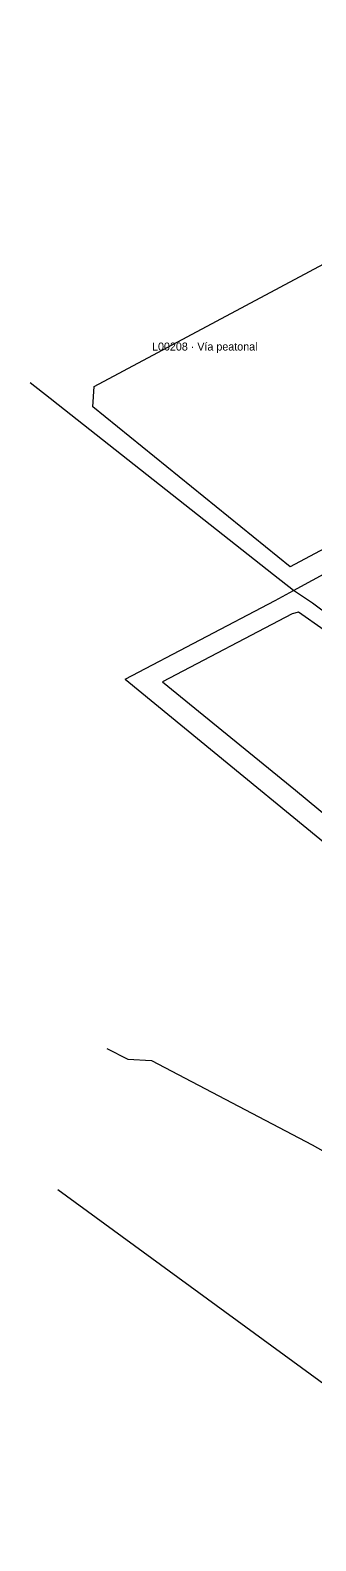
# Model space of a CAD drawing. Header units: metres. Extents: x 436207 to 441321, y 4465685 to 4475088.
# Drawn here: x 439290.9 to 439344.4, y 4473188.9 to 4473472 of the extents above; entities that cross this region are included whole.
import ezdxf

# ---------------------------------------------------------------- set-up
doc = ezdxf.new("R2010")
doc.units = ezdxf.units.M
doc.layers.add('G_L_VIA', color=7, linetype='CONTINUOUS', true_color=0x555555)
doc.layers.add('T_L_VIA', color=7, linetype='CONTINUOUS', true_color=0x555555)

msp = doc.modelspace()

# ---------------------------------------------------------------- linework, layer by layer
at = {"layer": 'G_L_VIA'}
for points in [[(439450.57, 4473430.77), (439339.6, 4473371.42), (439302.67, 4473401.43), (439302.91, 4473405.26), (439434.75, 4473475.8), (439450.57, 4473430.77)], [(439308.72, 4473350.38), (439336.78, 4473365.16), (439340.21, 4473366.98), (439451.7, 4473427.76), (439459.95, 4473432.22)], [(439415.68, 4473313.37), (439353.11, 4473357.81), (439347.42, 4473361.86), (439343.75, 4473364.66), (439343.2, 4473365.02), (439340.21, 4473366.98), (439336.44, 4473369.96), (439296.14, 4473401.82), (439294.66, 4473403), (439290.93, 4473405.95)], [(439366.77, 4473344.35), (439345.93, 4473359.57), (439341.13, 4473362.94), (439339.92, 4473362.65), (439315.66, 4473349.87), (439340.56, 4473329.59), (439349.29, 4473322.34), (439375.32, 4473301.75), (439426.24, 4473260.87), (439429.41, 4473257.85), (439427.65, 4473255.62)], [(439308.72, 4473350.38), (439414.89, 4473263.19), (439427.65, 4473255.62)], [(439305.25, 4473281.18), (439309.18, 4473279.15), (439313.64, 4473278.92), (439343.66, 4473263.1), (439415.38, 4473222.79), (439416.57, 4473220.9), (439419.31, 4473216.52)], [(439416.57, 4473220.9), (439397.25, 4473189.89), (439394.62, 4473189), (439391.32, 4473188.92), (439388.77, 4473189.56), (439385.93, 4473190.84), (439360.92, 4473207.3), (439296.1, 4473254.69)]]:
    msp.add_lwpolyline(points, dxfattribs=at)

# ---------------------------------------------------------------- texts
at = {"layer": 'T_L_VIA'}
msp.add_text('L00208 · Vía peatonal', height=1.5, dxfattribs=at).set_placement((439313.72, 4473411.98))

doc.saveas('drawing.dxf')
